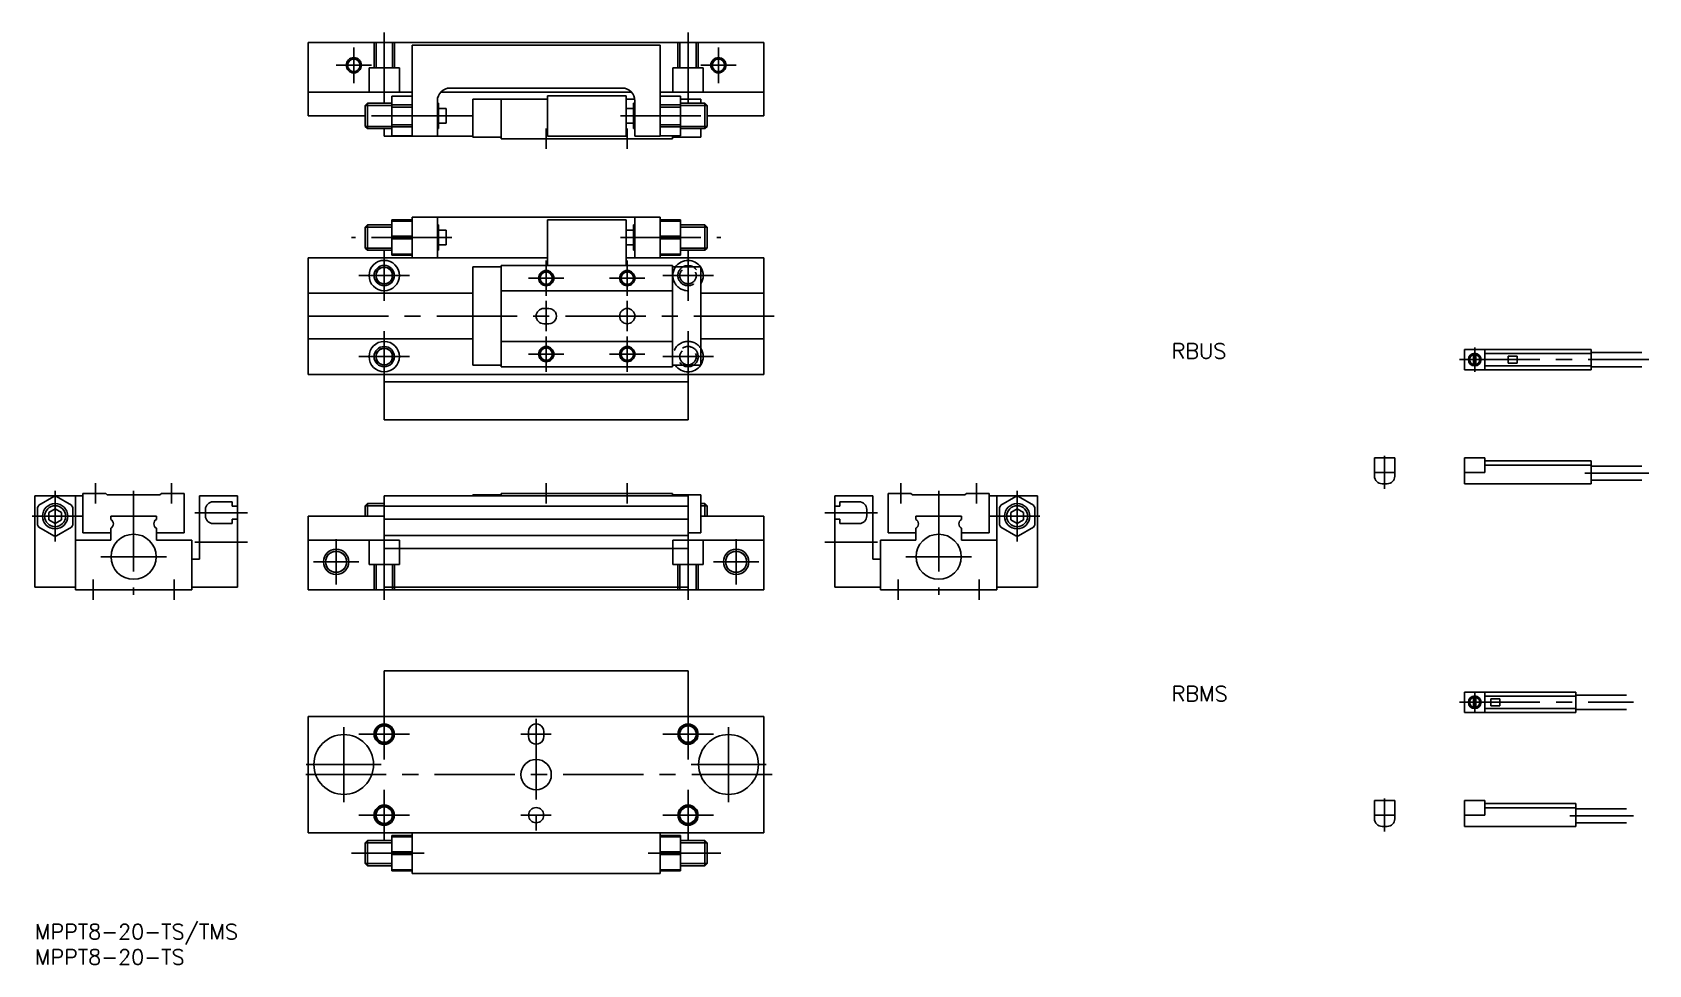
# Model space of a CAD drawing. Extents: x -1 to 319, y -8 to 176.
import ezdxf

# ---------------------------------------------------------------- set-up
doc = ezdxf.new("R2010")
doc.units = 0
doc.header["$LTSCALE"] = 0.5
doc.linetypes.add('CENTER', pattern=[50.8, 31.75, -6.35, 6.35, -6.35])
doc.linetypes.add('DASHED', pattern=[19.05, 12.7, -6.35])
for name, color, linetype in [('MSM_CENTER', 1, 'CENTER'), ('MSM_CONTINUOUS', 7, 'CONTINUOUS'), ('MSM_DASHED', 4, 'DASHED'), ('MSM_NARROW', 5, 'CONTINUOUS'), ('MSM_PART_NUMBER', 7, 'CONTINUOUS')]:
    doc.layers.add(name, color=color, linetype=linetype)
doc.styles.get("Standard").update_dxf_attribs({"font": 'txt.shx', "height": 3, "bigfont": 'bigfont.shx'})

# ---------------------------------------------------------------- blocks, each defined once
blk = doc.blocks.new('*U2')
at = {"layer": 'MSM_PART_NUMBER'}
blk.add_text('MPPT8-20-TS/TMS', height=3, dxfattribs=at).set_placement((0, -3))
blk = doc.blocks.new('*U3')
at = {"layer": 'MSM_PART_NUMBER'}
blk.add_text('MPPT8-20-TS', height=3, dxfattribs=at).set_placement((0, -8))
blk = doc.blocks.new('*U5')
at = {"layer": 'MSM_PART_NUMBER'}
blk.add_text('RBUS', height=3, dxfattribs=at).set_placement((224.524925, 111.616481))
blk = doc.blocks.new('*U6')
at = {"layer": 'MSM_PART_NUMBER'}
blk.add_text('RBMS', height=3, dxfattribs=at).set_placement((224.524925, 43.983855))

msp = doc.modelspace()

# ---------------------------------------------------------------- linework, layer by layer
at = {"layer": 'MSM_CENTER'}
for p, q in [((69, 162.2), (69, 176)), ((129, 162.2), (129, 176)), ((63, 173), (63, 166)), ((135, 173), (135, 166)), ((59.5, 169.5), (66.5, 169.5)), ((131.5, 169.5), (138.5, 169.5)), ((82.352661, 159.50002), (61.835632, 159.50002)), ((100.999985, 157), (100.999985, 153)), ((115.647308, 159.50002), (136.16434, 159.50002)), ((116.999985, 157), (116.999985, 153)), ((82.352615, 135.5), (62.531265, 135.5)), ((115.647293, 135.5), (135.46864, 135.5)), ((69, 123), (69, 133)), ((100.999985, 131), (100.999985, 124)), ((116.999985, 131), (116.999985, 124)), ((128.99997, 133), (128.99997, 123)), ((74, 128), (64, 128)), ((133.99997, 128), (123.99997, 128)), ((97.499985, 127.5), (104.499985, 127.5)), ((113.499985, 127.5), (120.499985, 127.5)), ((100.999985, 123), (100.999985, 117)), ((116.999985, 123), (116.999985, 117)), ((146.04294, 120), (50.855209, 120)), ((69, 107), (69, 117)), ((100.999985, 116), (100.999985, 109)), ((116.999985, 116), (116.999985, 109)), ((128.99997, 107), (128.99997, 117)), ((74, 112), (64, 112)), ((97.499985, 112.5), (104.499985, 112.5)), ((113.499985, 112.5), (120.499985, 112.5)), ((133.99997, 112), (123.99997, 112)), ((284.360648, 113.809705), (284.360648, 109.009705)), ((281.360645, 111.409705), (318.724334, 111.409705)), ((266.567235, 92.409705), (266.567235, 85.909705)), ((12, 87), (12, 83)), ((27, 87), (27, 83)), ((100.999985, 87), (100.999985, 83)), ((116.999985, 87), (116.999985, 83)), ((171, 87), (171, 83)), ((186, 87), (186, 83)), ((306.13053, 89.009703), (318.724334, 89.009703)), ((3.999969, 85.500008), (3.999969, 75.499992)), ((19.5, 85.486794), (19.5, 64.993584)), ((178.5, 85.486794), (178.5, 64.993584)), ((194.00003, 85.500008), (194.00003, 75.499992)), ((-0.500031, 80.500008), (9.499969, 80.500008)), ((31.600006, 81.20002), (42, 81.20002)), ((166.39999, 81.20002), (156, 81.20002)), ((198.50003, 80.500008), (188.50003, 80.500008)), ((69, 77.800003), (69, 64)), ((129, 77.800003), (129, 64)), ((31.600006, 75.400017), (42, 75.400017)), ((59.5, 76), (59.5, 67)), ((138.5, 76), (138.5, 67)), ((166.39999, 75.400017), (156, 75.400017)), ((26, 72.5), (13, 72.5)), ((55, 71.5), (64, 71.5)), ((134, 71.5), (143, 71.5)), ((172, 72.5), (185, 72.5)), ((11.5, 68), (11.5, 64)), ((27.5, 68), (27.5, 64)), ((170.5, 68), (170.5, 64)), ((186.5, 68), (186.5, 64)), ((284.360648, 45.777079), (284.360648, 41.777079)), ((69, 32.5), (69, 42.5)), ((129, 32.5), (129, 42.5)), ((281.382425, 43.777079), (315.724334, 43.777079)), ((61, 38.900002), (61, 24.099998)), ((99.000015, 40.500004), (99.000015, 18.499996)), ((137.00003, 38.900002), (137.00003, 24.099998)), ((74, 37.5), (64, 37.5)), ((102.000015, 37.500004), (96.000015, 37.500004)), ((134, 37.5), (124, 37.5)), ((145.59947, 29.5), (51.369827, 29.5)), ((53.600006, 31.5), (68.400009, 31.5)), ((144.40002, 31.5), (129.60004, 31.5)), ((69, 16.5), (69, 26.5)), ((129, 16.5), (129, 26.5)), ((266.567235, 24.777079), (266.567235, 18.277079)), ((74, 21.5), (64, 21.5)), ((102.000015, 21.499996), (96.000015, 21.499996)), ((134, 21.5), (124, 21.5)), ((303.13053, 21.377089), (315.724334, 21.377089)), ((76.915558, 14), (62.531281, 14)), ((121.11787, 14), (135.46869, 14))]:
    msp.add_line(p, q, dxfattribs=at)
at = {"layer": 'MSM_CENTER', "color": 2}
for p, q in [((63, 172.5), (63, 166.5)), ((135, 172.5), (135, 166.5)), ((66, 169.5), (60, 169.5)), ((138, 169.5), (132, 169.5)), ((69, 133), (69, 123)), ((100.999985, 131), (100.999985, 124)), ((116.999985, 131), (116.999985, 124)), ((64, 128), (74, 128)), ((104.499985, 127.5), (97.599976, 127.5)), ((113.48819, 127.5), (119.933289, 127.5)), ((69, 107), (69, 117)), ((100.999985, 109), (100.999985, 116)), ((116.999985, 109), (116.999985, 116)), ((64, 112), (74, 112)), ((104.499985, 112.5), (97.599976, 112.5)), ((113.499985, 112.5), (119.891159, 112.5)), ((59.5, 76), (59.5, 67)), ((138.5, 76), (138.5, 67)), ((55, 71.5), (64, 71.5)), ((134, 71.5), (143, 71.5)), ((69, 32.5), (69, 42.5)), ((129, 42.5), (129, 32.5)), ((74, 37.5), (64, 37.5)), ((134, 37.5), (124, 37.5)), ((69, 26.5), (69, 16.5)), ((129, 16.5), (129, 26.5)), ((74, 21.5), (64, 21.5)), ((134, 21.5), (124, 21.5))]:
    msp.add_line(p, q, dxfattribs=at)
at = {"layer": 'MSM_CONTINUOUS'}
for p, q in [((54, 159.5), (54, 174)), ((144, 174), (54, 174)), ((74.499985, 173.50002), (74.499985, 155.50002)), ((74.499985, 173.50002), (123.49998, 173.50002)), ((123.49998, 173.50002), (123.49998, 155.50002)), ((144, 159.5), (144, 174)), ((74.499985, 164.2), (54, 164.2)), ((70.499985, 163.40002), (70.499985, 155.60001)), ((74.499985, 163.40002), (70.499985, 163.40002)), ((117.833, 164.2), (80.166965, 164.2)), ((81.999985, 164.99998), (115.999985, 164.99998)), ((101.250015, 163.5), (101.250015, 155.5)), ((101.250015, 163.5), (116.750031, 163.5)), ((116.750031, 163.5), (116.750031, 155.5)), ((144, 164.2), (123.49998, 164.2)), ((123.49998, 163.40002), (127.49998, 163.40002)), ((127.49998, 163.40002), (127.49998, 155.60001)), ((65.683, 161.99998), (65.25, 161.56698)), ((65.25, 161.56698), (65.25, 157.43298)), ((65.683, 156.99998), (65.683, 161.99998)), ((70.499985, 161.99998), (65.683, 161.99998)), ((70.499985, 161.67081), (74.499985, 161.67081)), ((70.499985, 161.22054), (74.499985, 161.22054)), ((79.499985, 162.49998), (79.499985, 155.50002)), ((79.499985, 162.00002), (79.75, 162.00002)), ((79.75, 157.00002), (79.75, 162.00002)), ((81.25, 160.95001), (79.75, 160.95001)), ((81.25, 158.05002), (81.25, 160.95001)), ((86.500015, 162.8), (86.500015, 155.3)), ((101.250015, 162.8), (86.500015, 162.8)), ((92.100021, 155), (92.100021, 162.8)), ((116.749908, 160.95001), (118.249908, 160.95001)), ((118.481918, 162.8), (116.750031, 162.8)), ((118.249908, 157.00002), (118.249908, 162.00002)), ((118.499924, 162.00002), (118.249908, 162.00002)), ((118.499985, 162.49998), (118.499985, 155.50002)), ((127.49998, 161.67081), (123.49998, 161.67081)), ((127.49998, 161.22054), (123.49998, 161.22054)), ((131.50002, 162.8), (127.49991, 162.8)), ((127.49998, 162), (132.31697, 162)), ((131.50002, 162.00002), (131.50002, 162.8)), ((132.31697, 162), (132.31697, 157)), ((132.74997, 161.567), (132.31697, 162)), ((132.74997, 157.433), (132.74997, 161.567)), ((65.25, 159.5), (54, 159.5)), ((65.25, 157.43298), (65.683, 156.99998)), ((70.499985, 156.99998), (65.683, 156.99998)), ((68.999969, 157.00002), (68.999969, 155.50002)), ((70.499985, 157.7795), (74.499985, 157.7795)), ((70.499985, 157.32918), (74.499985, 157.32918)), ((79.499985, 157.00002), (79.75, 157.00002)), ((81.25, 158.05002), (79.75, 158.05002)), ((86.500015, 159.5), (81.25, 159.5)), ((116.749908, 158.05002), (118.249908, 158.05002)), ((118.499924, 157.00002), (118.249908, 157.00002)), ((127.49998, 157.7795), (123.49998, 157.7795)), ((127.49998, 157.32918), (123.49998, 157.32918)), ((127.49998, 157), (132.31697, 157)), ((131.50002, 155.3), (131.50002, 157.00002)), ((132.31697, 157), (132.74997, 157.433)), ((144, 159.5), (132.74997, 159.5)), ((68.999969, 155.50002), (86.500015, 155.50002)), ((74.499985, 155.60001), (70.499985, 155.60001)), ((92.100021, 155.3), (86.500015, 155.3)), ((125.90001, 155), (92.100021, 155)), ((101.250015, 155.5), (116.750031, 155.5)), ((123.49998, 155.50002), (118.499985, 155.50002)), ((118.499985, 155.5), (123.49998, 155.5)), ((123.49998, 155.60001), (127.49998, 155.60001)), ((125.90001, 155), (125.90001, 155.60001)), ((131.50002, 155.3), (125.90001, 155.3)), ((65.68301, 137.99998), (65.25001, 137.56698)), ((65.25001, 137.56698), (65.25001, 133.43298)), ((65.68301, 132.99998), (65.68301, 137.99998)), ((70.499995, 137.99998), (65.68301, 137.99998)), ((70.499954, 139), (74.499954, 139)), ((70.499954, 139), (70.499954, 132)), ((74.499954, 138.755), (70.499954, 138.755)), ((74.499954, 139.5), (74.499954, 131.5)), ((123.49995, 139.5), (74.499954, 139.5)), ((79.499908, 138), (79.749924, 138)), ((79.499954, 139.5), (79.499954, 131.5)), ((79.749924, 133), (79.749924, 138)), ((101.249985, 139), (101.249985, 130)), ((116.749985, 139), (101.249985, 139)), ((116.749985, 139), (116.749985, 130)), ((118.5, 138), (118.249985, 138)), ((118.249985, 133), (118.249985, 138)), ((118.499954, 139.5), (118.499954, 131.5)), ((123.49995, 139.5), (123.49995, 131.5)), ((127.49995, 139), (123.49995, 139)), ((123.49995, 138.755), (127.49995, 138.755)), ((127.49995, 139), (127.49995, 132)), ((127.49999, 138), (132.31698, 138)), ((132.31698, 138), (132.31698, 133)), ((132.74998, 137.567), (132.31698, 138)), ((132.74998, 133.433), (132.74998, 137.567)), ((74.499954, 135.745), (70.499954, 135.745)), ((74.499954, 135.255), (70.499954, 135.255)), ((81.249924, 136.95), (79.749924, 136.95)), ((81.249924, 134.05), (81.249924, 136.95)), ((116.749985, 136.95), (118.249985, 136.95)), ((123.49995, 135.745), (127.49995, 135.745)), ((123.49995, 135.255), (127.49995, 135.255)), ((54, 131.5), (54, 108.5)), ((101.249985, 131.5), (54, 131.5)), ((65.25001, 133.43298), (65.68301, 132.99998)), ((70.499995, 132.99998), (65.68301, 132.99998)), ((74.499954, 132.245), (70.499954, 132.245)), ((70.499954, 132), (74.499954, 132)), ((79.499908, 133), (79.749924, 133)), ((81.249924, 134.05), (79.749924, 134.05)), ((116.749985, 134.05), (118.249985, 134.05)), ((143.99997, 131.5), (116.749985, 131.5)), ((118.5, 133), (118.249985, 133)), ((123.49995, 132.245), (127.49995, 132.245)), ((127.49995, 132), (123.49995, 132)), ((127.49999, 133), (132.31698, 133)), ((132.31698, 133), (132.74998, 133.433)), ((143.99997, 131.5), (143.99997, 108.5)), ((86.499985, 110.3), (86.499985, 129.70001)), ((92.099976, 129.70001), (86.499985, 129.70001)), ((92.099976, 110), (92.099976, 130)), ((125.89998, 130), (92.099976, 130)), ((125.89998, 110), (125.89998, 130)), ((131.49998, 129.70001), (125.89998, 129.70001)), ((131.49998, 129.70001), (131.49998, 110.3)), ((54, 124.5), (86.499985, 124.5)), ((125.89998, 125.00002), (92.099976, 125.00002)), ((143.99997, 124.5), (131.49998, 124.5)), ((101.499985, 121.5), (100.499985, 121.5)), ((101.499985, 118.5), (100.499985, 118.5)), ((54, 115.5), (86.499985, 115.5)), ((125.89998, 115.00002), (92.099976, 115.00002)), ((143.99997, 115.5), (131.49998, 115.5)), ((282.360648, 113.409705), (282.360648, 109.409705)), ((282.360648, 113.409705), (307.360648, 113.409705)), ((284.110648, 112.634455), (284.110648, 110.184955)), ((284.610648, 112.634455), (284.610648, 110.184955)), ((286.36064, 113.409705), (286.36064, 109.409705)), ((286.36064, 112.609705), (307.360648, 112.609705)), ((290.960647, 112.109705), (292.76065, 112.109705)), ((290.960647, 112.109705), (290.960647, 110.709695)), ((292.76065, 112.109705), (292.76065, 110.709695)), ((307.360648, 113.409705), (307.360648, 109.409705)), ((307.360648, 112.809695), (317.360648, 112.809695)), ((92.099976, 110.3), (86.499985, 110.3)), ((125.89998, 110), (92.099976, 110)), ((131.49998, 110.3), (125.89998, 110.3)), ((282.360648, 109.409705), (307.360648, 109.409705)), ((286.36064, 110.209695), (307.360648, 110.209695)), ((290.960647, 110.709695), (292.76065, 110.709695)), ((307.360648, 110.009705), (317.360648, 110.009705)), ((143.99997, 108.5), (54, 108.5)), ((68.999969, 108.5), (68.999969, 99.5)), ((128.99997, 107), (68.999969, 107)), ((128.99997, 108.5), (128.99997, 99.5)), ((128.99997, 99.5), (68.999969, 99.5)), ((264.567235, 92.009703), (264.567235, 88.409705)), ((264.567235, 92.009703), (268.567235, 92.009703)), ((268.567235, 92.009703), (268.567235, 88.409705)), ((282.360648, 92.009703), (286.36064, 92.009703)), ((282.360648, 92.009703), (282.360648, 86.909705)), ((286.36064, 92.009703), (286.36064, 89.10971)), ((286.36064, 91.409705), (307.360648, 91.409705)), ((286.36064, 90.60971), (307.360648, 90.60971)), ((307.360648, 91.409705), (307.360648, 86.909705)), ((307.360648, 90.409705), (317.360648, 90.409705)), ((264.567235, 89.10971), (268.567235, 89.10971)), ((266.067235, 86.909705), (267.067235, 86.909705)), ((282.360648, 89.10971), (286.36064, 89.10971)), ((282.360648, 86.909705), (307.360648, 86.909705)), ((307.360648, 87.60971), (317.360648, 87.60971)), ((9.5, 84.500008), (0, 84.500008)), ((0, 84.500008), (0, 66.5)), ((3.740023, 84.391335), (0.759955, 82.670792)), ((4.260027, 84.391327), (7.239923, 82.670883)), ((8, 84.500008), (8, 66)), ((14, 85), (9.5, 85)), ((9.5, 85), (9.5, 77.199997)), ((14.299992, 84.700005), (13.999998, 85)), ((24.700012, 84.700005), (14.299988, 84.700005)), ((24.700012, 84.700012), (25.000007, 85)), ((29.5, 85), (25, 85)), ((29.5, 85), (29.5, 77.199997)), ((39.999969, 84.500008), (32.499969, 84.500008)), ((32.5, 84.500008), (32.5, 72.000008)), ((35.199982, 83.350029), (38.999969, 83.350029)), ((38.999969, 83.350029), (38.999969, 82.500023)), ((40, 84.500008), (40, 66.5)), ((65.68301, 82.99998), (65.25001, 82.56698)), ((65.68301, 80.5), (65.68301, 82.99998)), ((69.000031, 82.99998), (65.68301, 82.99998)), ((69.000031, 84.500008), (69.000031, 66.5)), ((129.00003, 84.5), (69.000031, 84.5)), ((86.500015, 84.5), (86.500015, 84.699997)), ((92.100021, 84.699997), (86.500015, 84.699997)), ((92.100021, 85), (92.100021, 84.5)), ((125.90001, 85), (92.100021, 85)), ((125.90001, 85), (125.90001, 84.5)), ((131.50002, 84.699997), (125.90001, 84.699997)), ((129.00003, 84.5), (129.00003, 66.5)), ((131.50002, 84.699997), (131.50002, 77.199997)), ((131.50002, 83), (132.31698, 83)), ((132.31698, 83), (132.31698, 80.5)), ((132.74998, 82.567), (132.31698, 83)), ((158, 84.500008), (158, 66.5)), ((158.00003, 84.500008), (165.50003, 84.500008)), ((159.00003, 83.350029), (159.00003, 82.500023)), ((162.80002, 83.350029), (159.00003, 83.350029)), ((165.5, 84.500008), (165.5, 72.000008)), ((168.5, 85), (173, 85)), ((168.5, 85), (168.5, 77.199997)), ((173.29999, 84.700005), (173, 85)), ((173.29999, 84.700005), (183.70001, 84.700005)), ((183.70001, 84.700005), (184, 84.999992)), ((184, 85), (188.5, 85)), ((188.5, 85), (188.5, 77.199997)), ((188.5, 84.500008), (198, 84.500008)), ((190, 84.500008), (190, 66)), ((193.7401, 84.391335), (190.76003, 82.670792)), ((194.26009, 84.391327), (197.23997, 82.670883)), ((198, 84.500008), (198, 66.5)), ((0.5, 82.220528), (0.5, 78.779488)), ((2.749969, 81.221687), (2.749969, 79.778313)), ((3.999994, 81.943382), (2.749995, 81.221695)), ((3.999979, 81.94339), (5.249965, 81.22171)), ((5.249969, 81.221687), (5.249969, 79.778313)), ((7.5, 82.220413), (7.5, 78.779602)), ((15, 80.5), (15, 79.866028)), ((15, 80.5), (24, 80.5)), ((24, 80.5), (24, 79.866028)), ((33.699982, 81.850029), (33.699982, 80.550011)), ((39.999969, 82.500023), (38.999969, 82.500023)), ((39.999969, 79.900017), (38.999969, 79.900017)), ((38.999969, 79.900017), (38.999969, 79.050011)), ((54, 80.5), (54, 66)), ((69.000031, 80.5), (54, 80.5)), ((65.25001, 82.56698), (65.25001, 80.5)), ((69.000031, 82.500023), (129.00003, 82.500023)), ((69.000031, 79.900017), (129.00003, 79.900017)), ((144, 80.5), (131.50002, 80.5)), ((132.74998, 80.5), (132.74998, 82.567)), ((144, 80.5), (144, 66)), ((158.00003, 82.500023), (159.00003, 82.500023)), ((158.00003, 79.900017), (159.00003, 79.900017)), ((159.00003, 79.900017), (159.00003, 79.050011)), ((164.30002, 81.850029), (164.30002, 80.550011)), ((174, 80.5), (174, 79.866028)), ((183, 80.5), (174, 80.5)), ((183, 80.5), (183, 79.866028)), ((190.50006, 82.220528), (190.50006, 78.779488)), ((194.00002, 81.943382), (192.75003, 81.221703)), ((192.75003, 81.221687), (192.75003, 79.778313)), ((194.00002, 81.943382), (195.25002, 81.221695)), ((195.25003, 81.221687), (195.25003, 79.778313)), ((197.50006, 82.220413), (197.50006, 78.779602)), ((3.739953, 76.608696), (0.759992, 78.329178)), ((3.999965, 79.056641), (2.749979, 79.77832)), ((5.249994, 79.77832), (3.999995, 79.056633)), ((7.239891, 78.329079), (4.260088, 76.608688)), ((15, 77.199997), (9.5, 77.199997)), ((15, 78.13398), (15, 75.800003)), ((24, 78.133972), (24, 75.800003)), ((29.5, 77.199997), (24, 77.199997)), ((35.199982, 79.050011), (38.999969, 79.050011)), ((69.000031, 76.70002), (129.00003, 76.70002)), ((131.50002, 77.199997), (129.00003, 77.199997)), ((162.80002, 79.050011), (159.00003, 79.050011)), ((168.5, 77.199997), (174, 77.199997)), ((174, 78.133972), (174, 75.800003)), ((183, 78.13398), (183, 75.800003)), ((183, 77.199997), (188.5, 77.199997)), ((193.74001, 76.608688), (190.76004, 78.32917)), ((192.75002, 79.77832), (194.00002, 79.056633)), ((194.00003, 79.056641), (195.25002, 79.77832)), ((197.23996, 78.329086), (194.26015, 76.608696)), ((8, 75.800003), (15, 75.800003)), ((31, 75.800003), (24, 75.800003)), ((31, 75.800003), (31, 66)), ((69.000031, 75.800003), (54.000015, 75.800003)), ((69.000031, 74.100014), (129.00003, 74.100014)), ((144.00002, 75.800003), (129.00003, 75.800003)), ((167, 75.800003), (174, 75.800003)), ((167, 75.800003), (167, 66)), ((190, 75.800003), (183, 75.800003)), ((32.499969, 72.000008), (31, 72.000008)), ((165.50003, 72.000008), (167, 72.000008)), ((8, 66.5), (0, 66.5)), ((31, 66), (8, 66)), ((40, 66.5), (31, 66.5)), ((144, 66), (54, 66)), ((69.000031, 66.5), (129.00003, 66.5)), ((158, 66.5), (167, 66.5)), ((167, 66), (190, 66)), ((190, 66.5), (198, 66.5)), ((69.000031, 50), (69.000031, 41)), ((129.00003, 50), (69.000031, 50)), ((129.00003, 50), (129.00003, 41)), ((282.360648, 45.777079), (282.360648, 41.777079)), ((282.360648, 45.777079), (304.360648, 45.777079)), ((284.110648, 45.001829), (284.110648, 42.552329)), ((284.610648, 45.001829), (284.610648, 42.552329)), ((286.360656, 45.777079), (286.360656, 41.777079)), ((286.360656, 44.977079), (304.360648, 44.977079)), ((304.360648, 45.777079), (304.360648, 41.777079)), ((304.360648, 45.177079), (314.360656, 45.177079)), ((282.360648, 41.777079), (304.360648, 41.777079)), ((286.360656, 42.577079), (304.360648, 42.577079)), ((287.560645, 44.477079), (287.560645, 43.077079)), ((287.560645, 44.477079), (289.360648, 44.477079)), ((287.560645, 43.077079), (289.360648, 43.077079)), ((289.360648, 44.477079), (289.360648, 43.077079)), ((304.360648, 42.377079), (314.360656, 42.377079)), ((54, 18), (54, 41)), ((144, 41), (54, 41)), ((144, 18), (144, 41)), ((97.500015, 38.000004), (97.500015, 37.000004)), ((100.500015, 38.000004), (100.500015, 37.000004)), ((264.567235, 24.377089), (264.567235, 20.777079)), ((264.567235, 24.377089), (268.567235, 24.377089)), ((268.567235, 24.377089), (268.567235, 20.777079)), ((282.360648, 24.377089), (286.360656, 24.377089)), ((282.360648, 19.277079), (282.360648, 24.377089)), ((286.360656, 21.477079), (286.360656, 24.377089)), ((286.360656, 23.777079), (304.360648, 23.777079)), ((286.360656, 22.977089), (304.360648, 22.977089)), ((304.360648, 19.277079), (304.360648, 23.777079)), ((304.360648, 22.777079), (314.360656, 22.777079)), ((264.567235, 21.477079), (268.567235, 21.477079)), ((266.067235, 19.277079), (267.067235, 19.277079)), ((282.360648, 21.477079), (286.360656, 21.477079)), ((282.360648, 19.277079), (304.360648, 19.277079)), ((304.360648, 19.977089), (314.360656, 19.977089)), ((144, 18), (54, 18)), ((65.68301, 16.49998), (65.25001, 16.06698)), ((65.25001, 16.06698), (65.25001, 11.93298)), ((65.68301, 11.49998), (65.68301, 16.49998)), ((70.499995, 16.49998), (65.68301, 16.49998)), ((70.499985, 17.5), (70.499985, 10.5)), ((70.499985, 17.5), (74.499985, 17.5)), ((74.499985, 17.255005), (70.499985, 17.255005)), ((74.499985, 18), (74.499985, 10)), ((123.49998, 18), (123.49998, 10)), ((127.49998, 17.5), (123.49998, 17.5)), ((123.49998, 17.255005), (127.49998, 17.255005)), ((127.49998, 17.5), (127.49998, 10.5)), ((127.49999, 16.5), (132.31698, 16.5)), ((132.31698, 16.5), (132.31698, 11.5)), ((132.74998, 16.067), (132.31698, 16.5)), ((132.74998, 11.933), (132.74998, 16.067)), ((74.499985, 14.244995), (70.499985, 14.244995)), ((74.499985, 13.755005), (70.499985, 13.755005)), ((123.49998, 14.244995), (127.49998, 14.244995)), ((123.49998, 13.755005), (127.49998, 13.755005)), ((65.25001, 11.93298), (65.68301, 11.49998)), ((70.499995, 11.49998), (65.68301, 11.49998)), ((74.499985, 10.744995), (70.499985, 10.744995)), ((70.499985, 10.5), (74.499985, 10.5)), ((123.49998, 10), (74.499985, 10)), ((123.49998, 10.744995), (127.49998, 10.744995)), ((127.49998, 10.5), (123.49998, 10.5)), ((127.49999, 11.5), (132.31698, 11.5)), ((132.31698, 11.5), (132.74998, 11.933))]:
    msp.add_line(p, q, dxfattribs=at)
at = {"layer": 'MSM_CONTINUOUS', "color": 2}
for centre, radius in [((63, 169.5), 1.25), ((135, 169.5), 1.25), ((69, 128), 1.65), ((100.999985, 127.5), 1.25), ((116.999985, 127.5), 1.25), ((69, 112), 1.65), ((100.999985, 112.5), 1.25), ((116.999985, 112.5), 1.25), ((59.5, 71.5), 2.1), ((138.5, 71.5), 2.1), ((69, 37.5), 1.75), ((129, 37.5), 1.75), ((69, 21.5), 1.75), ((129, 21.5), 1.75)]:
    msp.add_circle(centre, radius, dxfattribs=at)
at = {"layer": 'MSM_CONTINUOUS'}
for centre, radius in [((63, 169.5), 1.2295), ((135, 169.5), 1.2295), ((69, 128), 3), ((69, 128), 1.621), ((100.999985, 127.5), 1.2295), ((116.999985, 127.5), 1.2295), ((116.999985, 120), 1.5), ((69, 112), 3), ((69, 112), 1.621), ((100.999985, 112.5), 1.2295), ((116.999985, 112.5), 1.2295), ((284.360648, 111.409705), 1.25), ((3.999969, 80.5), 2.5), ((194.00003, 80.5), 2.5), ((19.5, 72.5), 4.45), ((178.5, 72.5), 4.45), ((59.5, 71.5), 2.067), ((138.5, 71.5), 2.067), ((284.360648, 43.777079), 1.25), ((69, 37.5), 1.621), ((129, 37.5), 1.621), ((61, 31.5), 5.9), ((137.00003, 31.5), 5.9), ((99.000015, 29.5), 3), ((69, 21.5), 1.621), ((99.000015, 21.499996), 1.5), ((129, 21.5), 1.621)]:
    msp.add_circle(centre, radius, dxfattribs=at)
for centre, radius, start, end in [((81.999985, 162.49998), 2.5, 90.000003, 180.00001), ((115.999985, 162.49998), 2.5, 0, 90.000003), ((128.99997, 128), 3, 34.51839, 145.48166036), ((128.99997, 128), 3, 326.44303575, 33.55696425), ((100.499985, 120), 1.5, 90.000003, 270), ((101.499985, 120), 1.5, 270, 90.000003), ((128.99997, 112), 3, 326.44303575, 33.55696425), ((284.360648, 111.409705), 1, 104.47752, 255.52249), ((284.360648, 111.409705), 1, 284.47751, 75.522488), ((128.99997, 112), 3, 214.51810784, 325.48161), ((266.067235, 88.409705), 1.5, 179.99999, 270), ((267.067235, 88.409705), 1.5, 270, 0), ((3.999969, 80.500008), 3.9, 86.176661, 93.821828), ((35.199982, 81.850029), 1.5, 90.000003, 180.00001), ((162.80002, 81.850029), 1.5, 359.99999, 89.999996), ((194.00003, 80.500008), 3.9, 86.176661, 93.821828), ((3.999969, 80.500008), 3.9, 146.17818, 153.82212), ((3.999969, 80.500008), 3.9, 26.175879, 33.823336), ((14.5, 79), 0.999998, 300.00152, 60.000432), ((24.5, 79), 1.000004, 120.00211, 240.00165), ((35.199982, 80.550011), 1.5, 180.00001, 270), ((162.80002, 80.550011), 1.5, 270, 359.99999), ((173.5, 79), 1.000004, 299.99835, 59.997891), ((183.5, 79), 0.999998, 119.99957, 239.99848), ((194.00003, 80.500008), 3.9, 146.17818, 153.82212), ((194.00003, 80.500008), 3.9, 26.175879, 33.823336), ((3.999969, 80.500008), 3.9, 206.17788, 213.82279), ((3.999969, 80.500008), 3.9, 326.17569, 333.82412), ((194.00003, 80.500008), 3.9, 206.17788, 213.82279), ((194.00003, 80.500008), 3.9, 326.17569, 333.82412), ((3.999969, 80.500008), 3.9, 266.1772, 273.8243), ((194.00003, 80.500008), 3.9, 266.1772, 273.8243), ((284.360648, 43.777079), 1, 104.47751, 255.52249), ((284.360648, 43.777079), 1, 284.47751, 75.522488), ((99.000015, 38.000004), 1.5, 0, 180.00001), ((99.000015, 37.000004), 1.5, 179.99999, 0.00001), ((266.067235, 20.777079), 1.5, 179.99999, 270), ((267.067235, 20.777079), 1.5, 270, 0)]:
    msp.add_arc(centre, radius, start, end, dxfattribs=at)
at = {"layer": 'MSM_DASHED'}
for p, q in [((67, 174.000003), (67, 169.000003)), ((67.379, 174), (67.379, 169)), ((70.621, 174.000006), (70.621, 169.000006)), ((71, 174.000003), (71, 169.000003)), ((127, 174.000003), (127, 169.000003)), ((127.379, 174), (127.379, 169)), ((130.621, 174.000006), (130.621, 169.000006)), ((131, 174.000003), (131, 169.000003)), ((66, 164.2), (66, 169)), ((72, 169), (66, 169)), ((72, 164.2), (72, 169)), ((126, 164.2), (126, 169)), ((132, 169), (126, 169)), ((132, 164.2), (132, 169)), ((66, 75.800003), (66, 71)), ((72, 75.800003), (69.000031, 75.800003)), ((72, 75.800003), (72, 71)), ((126, 75.800003), (126, 71)), ((128.999969, 75.800003), (126, 75.800003)), ((132, 75.800003), (132, 71)), ((72, 71), (66, 71)), ((67, 71.000003), (67, 66.000003)), ((67.379, 71), (67.379, 66)), ((70.621, 71.000006), (70.621, 66.000006)), ((71, 71.000003), (71, 66.000003)), ((132, 71), (126, 71)), ((127, 71.000003), (127, 66.000003)), ((127.379, 71), (127.379, 66)), ((130.621, 71.000006), (130.621, 66.000006)), ((131, 71.000003), (131, 66.000003))]:
    msp.add_line(p, q, dxfattribs=at)
for centre in [(128.99997, 128), (128.99997, 112)]:
    msp.add_circle(centre, 1.621, dxfattribs=at)
for centre, radius, start, end in [((128.99997, 128), 3, 145.48166036, 326.44303575), ((128.99997, 128), 2, 121.78778679, 58.21221321), ((128.99997, 128), 3, 33.55696425, 34.518393), ((128.99997, 112), 3, 33.55696425, 214.51810784), ((128.99997, 112), 2, 301.78833062, 238.21166938), ((128.99997, 112), 3, 325.48161, 326.44303575)]:
    msp.add_arc(centre, radius, start, end, dxfattribs=at)
at = {"layer": 'MSM_NARROW'}
for p, q in [((70.499985, 161.56698), (65.25, 161.56698)), ((79.499985, 161.60002), (79.75, 161.60002)), ((118.499924, 161.60002), (118.249908, 161.60002)), ((127.49998, 161.567), (132.74997, 161.567)), ((70.499985, 157.43298), (65.25, 157.43298)), ((79.499985, 157.40002), (79.75, 157.40002)), ((118.499924, 157.40002), (118.249908, 157.40002)), ((127.49998, 157.433), (132.74997, 157.433)), ((70.499995, 137.56698), (65.25001, 137.56698)), ((79.499908, 137.60001), (79.749924, 137.60001)), ((118.5, 137.60001), (118.249985, 137.60001)), ((127.49999, 137.567), (132.74998, 137.567)), ((70.499995, 133.43298), (65.25001, 133.43298)), ((79.499908, 133.40001), (79.749924, 133.40001)), ((118.5, 133.40001), (118.249985, 133.40001)), ((127.49999, 133.433), (132.74998, 133.433)), ((69.000031, 82.56698), (65.25001, 82.56698)), ((131.50002, 82.567), (132.74998, 82.567)), ((70.499995, 16.06698), (65.25001, 16.06698)), ((127.49999, 16.067), (132.74998, 16.067)), ((70.499995, 11.93298), (65.25001, 11.93298)), ((127.49999, 11.933), (132.74998, 11.933))]:
    msp.add_line(p, q, dxfattribs=at)
at = {"layer": 'MSM_NARROW', "color": 2}
for centre, radius in [((63, 169.5), 1.5), ((135, 169.5), 1.5), ((69, 128), 2), ((100.999985, 127.5), 1.5), ((116.999985, 127.5), 1.5), ((69, 112), 2), ((100.999985, 112.5), 1.5), ((116.999985, 112.5), 1.5), ((59.5, 71.5), 2.5), ((138.5, 71.5), 2.5), ((69, 37.5), 2), ((129, 37.5), 2), ((69, 21.5), 2), ((129, 21.5), 2)]:
    msp.add_circle(centre, radius, dxfattribs=at)
at = {"layer": 'MSM_NARROW'}
for centre, radius in [((63, 169.5), 1.5), ((135, 169.5), 1.5), ((69, 128), 2), ((100.999985, 127.5), 1.5), ((116.999985, 127.5), 1.5), ((69, 112), 2), ((100.999985, 112.5), 1.5), ((116.999985, 112.5), 1.5), ((3.999969, 80.5), 2.067), ((194.00003, 80.5), 2.067), ((59.5, 71.5), 2.5), ((138.5, 71.5), 2.5), ((69, 37.5), 2), ((129, 37.5), 2), ((69, 21.5), 2), ((129, 21.5), 2)]:
    msp.add_circle(centre, radius, dxfattribs=at)
for centre, start, end in [((128.99997, 127.99999), 58.21275705, 121.78724295), ((128.99997, 112), 238.21166938, 301.78833062)]:
    msp.add_arc(centre, 2, start, end, dxfattribs=at)

# ---------------------------------------------------------------- block references
at = {"layer": 'MSM_CONTINUOUS'}
for name in ['*U5', '*U6', '*U2', '*U3']:
    msp.add_blockref(name, (0, 0), dxfattribs=at)

doc.saveas('drawing.dxf')
